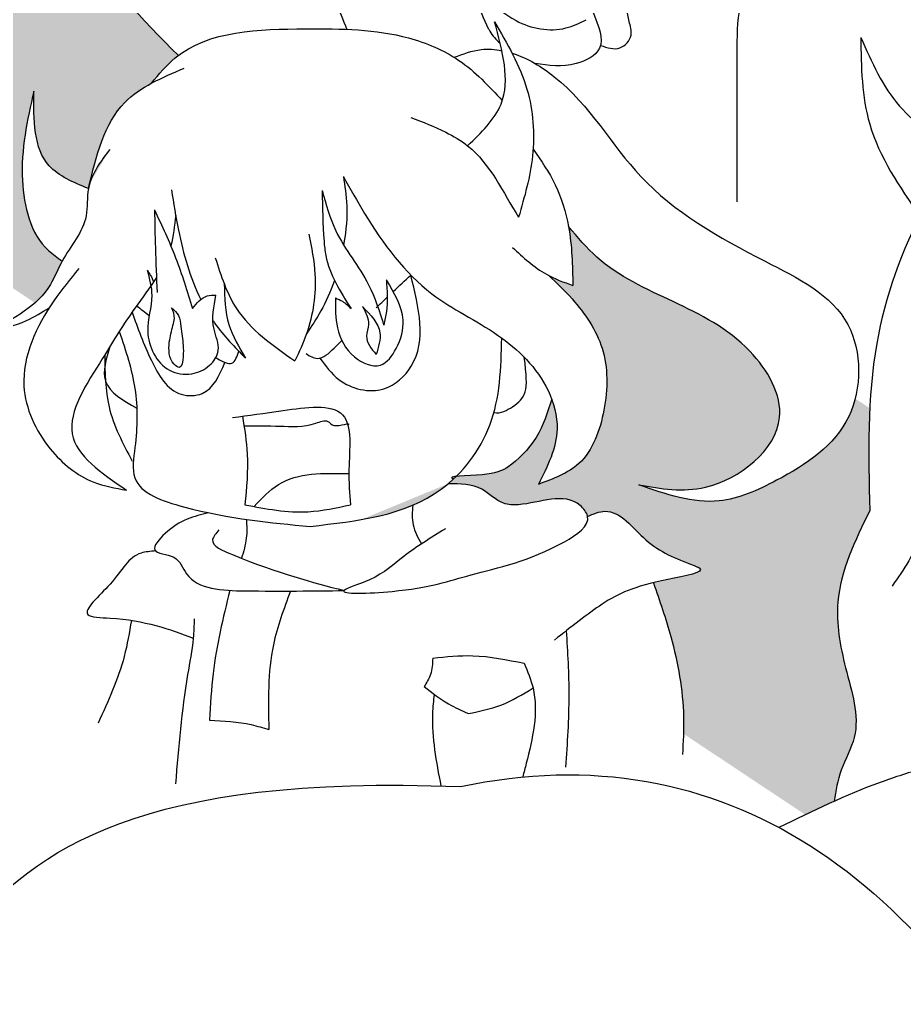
# Model space of a CAD drawing. Header units: inches. Extents: x -573 to 160, y -1 to 711.
# Drawn here: x 6.295 to 7.573, y 5.193 to 6.612 of the extents above; entities that cross this region are included whole.
import ezdxf

# ---------------------------------------------------------------- set-up
doc = ezdxf.new("R2010")
doc.units = ezdxf.units.IN
doc.header["$MEASUREMENT"] = 0
doc.layers.add('HarbyDwg', color=5, linetype='Continuous')

msp = doc.modelspace()

# ---------------------------------------------------------------- hatches: boundary and pattern name
at = {"layer": 'HarbyDwg'}
h = msp.add_hatch(color=256, dxfattribs=at)
h.dxf.hatch_style = 1
edge = h.paths.add_edge_path()
edge.add_spline(control_points=[(6.523960700928635, 6.560181303597659), (6.471922355333371, 6.612412512463692), (6.394975620272627, 6.689644425671972), (6.346691621376275, 6.799872543553306), (6.34181903874015, 6.835365670824785)], knot_values=[15.07168367586971, 15.07168367586971, 15.07168367586971, 15.07168367586971, 37.42357569722851, 48.12240990091273, 48.12240990091273, 48.12240990091273, 48.12240990091273], degree=3, periodic=0)
edge.add_line((6.34181903874015, 6.835365670824785), (6.19029203353612, 6.936070726653714))
edge.add_spline(control_points=[(6.190292033536119, 6.936070726653725), (6.177275425299351, 6.909411264171155), (6.153397058242328, 6.85550854189934), (6.225671715203484, 6.789890639156056), (6.28113724365941, 6.820516510685749), (6.299000613609318, 6.802501636373364), (6.30394714251066, 6.797513154542116)], knot_values=[0, 0, 0, 0, 8.282465637012812, 16.35572628365658, 21.546161662469, 23.5338487846636, 23.5338487846636, 23.5338487846636, 23.5338487846636], degree=3, periodic=0)
edge.add_spline(control_points=[(6.30394714251066, 6.797513154542116), (6.293959192870497, 6.801067074366458), (6.264350183002032, 6.811602574738586), (6.210466208995351, 6.76638191069064), (6.133500915584316, 6.794450632663896), (6.068769332135711, 6.851672784828878), (6.091486802061164, 6.92425308618057), (6.10681874345722, 6.967920049941611), (6.111432914054157, 6.988480605799396)], knot_values=[46.53128937158067, 46.53128937158067, 46.53128937158067, 46.53128937158067, 49.57596335050927, 55.55714404010571, 64.60853283241434, 71.6863361882811, 78.77196500508768, 85.17005231613936, 85.17005231613936, 85.17005231613936, 85.17005231613936], degree=3, periodic=0)
edge.add_line((6.111432914054157, 6.988480605799396), (5.539412398911637, 7.368646226014453))
edge.add_spline(control_points=[(5.53941239891166, 7.368646226014462), (5.543374198663239, 7.35955749185149), (5.567619784463867, 7.291882707713526), (5.554874932114339, 7.181051126137675), (5.503147633990446, 7.104753566585018), (5.484501616449856, 7.079087558680754)], knot_values=[106.7350826209849, 106.7350826209849, 106.7350826209849, 106.7350826209849, 109.6487773999667, 127.7841556658583, 137.2656009298706, 137.2656009298706, 137.2656009298706, 137.2656009298706], degree=3, periodic=0)
edge.add_spline(control_points=[(5.484501616449856, 7.079087558680754), (5.503919503648214, 7.060361120856456), (5.53984575877727, 7.025714159729276), (5.59080790982774, 6.985670021684072), (5.597557672072904, 6.953075974682122), (5.599460114899822, 6.942968110672155)], knot_values=[0, 0, 0, 0, 8.212785747830823, 15.19499176623869, 18.15781492485605, 18.15781492485605, 18.15781492485605, 18.15781492485621], degree=3, periodic=0)
edge.add_spline(control_points=[(5.599460114899822, 6.942968110672155), (5.610149578009763, 6.950306880922213), (5.627346873362976, 6.962113554299663), (5.650384288858541, 6.964399638159833), (5.659111277962333, 6.964000249000989)], knot_values=[0, 0, 0, 0, 3.891619525096177, 6.260869202415588, 6.260869202415588, 6.260869202415588, 6.260869202415588], degree=3, periodic=0)
edge.add_spline(control_points=[(5.659111277962106, 6.964000249001003), (5.66417980163113, 6.964026741463798), (5.669248325300126, 6.964053233926592), (5.674289368875188, 6.963946819512429)], knot_values=[0, 0, 0, 0, 1.498919047506501, 1.498919047506501, 1.498919047506501, 1.498919047506501], degree=3, periodic=0)
edge.add_spline(control_points=[(5.674289368875188, 6.963946819512429), (5.686874285139604, 6.972242687792829), (5.706750913846614, 6.985345190038146), (5.731731214115209, 6.993642646494507), (5.740792438375999, 6.995010070168178)], knot_values=[0, 0, 0, 0, 4.594910787610388, 7.257206464327679, 7.257206464327679, 7.257206464327679, 7.257206464327679], degree=3, periodic=0)
edge.add_spline(control_points=[(5.740792438375914, 6.995010070168092), (5.755175119954837, 7.009550050310835), (5.806156046527358, 7.03742724714823), (5.868161325115389, 7.039740990101009), (5.910131912027177, 7.038284673741657), (5.917054266211446, 7.037003861782964)], knot_values=[4.576403766559747, 4.576403766559747, 4.576403766559747, 4.576403766559747, 10.72244497991162, 20.97780165689635, 23.09212086437907, 23.09212086437907, 23.09212086437907, 23.09212086437907], degree=3, periodic=0)
edge.add_spline(control_points=[(5.917054266211446, 7.037003861782964), (5.920852730617051, 7.036301049053961), (5.933211541733479, 7.032936351728736), (5.978831195998803, 6.997767742725088), (5.932222216257125, 6.895086998888601), (5.881431711877761, 6.814255996062855), (5.875046897521012, 6.713125875466261), (5.870674341510503, 6.651274503103295), (5.868101780654806, 6.614884707517177)], knot_values=[23.09212086437907, 23.09212086437907, 23.09212086437907, 23.09212086437907, 24.25229932938335, 26.94372594273723, 39.0124959907496, 49.70719954655945, 57.4257521217497, 68.45714082534545, 68.45714082534545, 68.45714082534545, 68.45714082534545], degree=3, periodic=0)
edge.add_spline(control_points=[(5.868101780654749, 6.614884707517305), (5.87082194102903, 6.609680011971037), (5.88002260610393, 6.584129477254379), (5.853331617682622, 6.551056866845627), (5.831882693889961, 6.531087042684732), (5.827881355231037, 6.527523429306683)], knot_values=[3.372056038826456, 3.372056038826456, 3.372056038826456, 3.372056038826456, 5.1623419469651, 12.04421646732399, 13.62921905893786, 13.62921905893786, 13.62921905893786, 13.62921905893786], degree=3, periodic=0)
edge.add_line((5.827881355231037, 6.527523429306683), (5.865269365640274, 6.50267530622443))
edge.add_spline(control_points=[(5.865269365640282, 6.502675306224432), (5.866802067491429, 6.506237531810072), (5.868198547830596, 6.509835484216666), (5.870636153389578, 6.516859992065704), (5.871691051900806, 6.520298725683332), (5.873670681825084, 6.527405362967727), (5.874588939846328, 6.531049112946377), (5.876226558807426, 6.537891570672898), (5.876953436099351, 6.54106178783519), (5.877694119511128, 6.544293591909039)], knot_values=[74.08062023492613, 74.08062023492613, 74.08062023492613, 74.08062023492613, 75.34801320871915, 75.34801320871915, 76.54985279793112, 76.54985279793112, 77.7516923871431, 77.7516923871431, 78.75123933906222, 78.75123933906222, 78.75123933906222, 78.75123933906222], degree=3, periodic=0)
edge.add_arc((5.896827023909177, 6.539908603035158), 0.01962896222751429, 93.51515482928278, 167.0915529800232, ccw=False)
edge.add_spline(control_points=[(5.895623522265234, 6.559500635648504), (5.899894097267387, 6.559762969023339), (5.904211987781744, 6.560028381566468), (5.91483411345258, 6.560603585807144), (5.921188575183104, 6.560883175114071), (5.932507693417344, 6.561090858863139), (5.937437927307352, 6.561075084827223), (5.94712386626342, 6.560862223509105), (5.951914871353987, 6.560673124688932), (5.962299219554533, 6.560166839886065), (5.967870971785837, 6.559832195037515), (5.973369687755772, 6.55950234344337)], knot_values=[0, 0, 0, 0, 1.282332690075468, 1.282332690075468, 3.120224659452465, 3.120224659452465, 4.50614717134069, 4.50614717134069, 5.892069683228915, 5.892069683228915, 7.542891556595906, 7.542891556595906, 7.542891556595906, 7.542891556595906], degree=3, periodic=0)
edge.add_arc((5.972194317624949, 6.539908603035158), 0.01962896222751381, -7.865176527782921, 86.92627074206212, ccw=False)
edge.add_spline(control_points=[(5.991638626611016, 6.537222526680537), (5.991027889436177, 6.532801445233474), (5.990411411499204, 6.5283377683715), (5.988456527778576, 6.514842182710538), (5.987014436251181, 6.505705177124455), (5.983209087551538, 6.486622750524859), (5.980786870031418, 6.476662949589667), (5.975170163600078, 6.459328266767287), (5.972330640223058, 6.451999711248078), (5.967795407766866, 6.442012584170357), (5.966434320181728, 6.439185208878968), (5.965009842589561, 6.436387648218812)], knot_values=[7.542891556595906, 7.542891556595906, 7.542891556595906, 7.542891556595906, 8.87332881339736, 8.87332881339736, 11.53420332700026, 11.53420332700026, 14.38439854074154, 14.38439854074154, 16.50345696211971, 16.50345696211971, 17.35146883721955, 17.35146883721955, 17.35146883721955, 17.35146883721955], degree=3, periodic=0)
edge.add_line((5.965009842589561, 6.436387648218812), (6.007361485177334, 6.408240688371584))
edge.add_spline(control_points=[(6.00736148517735, 6.408240688371578), (6.008423855959913, 6.410552258591551), (6.009506180597905, 6.412844617063826), (6.016008570998432, 6.426284810861048), (6.021840916470419, 6.437010734399493), (6.03359424592376, 6.457289250247328), (6.039494864096676, 6.466874708089534), (6.048354362703302, 6.480995053190782), (6.051309187054025, 6.485658791196613), (6.054244850945148, 6.490292432545516)], knot_values=[43.05195837001459, 43.05195837001459, 43.05195837001459, 43.05195837001459, 43.76088617165873, 43.76088617165873, 47.2418373436979, 47.2418373436979, 50.5399851913999, 50.5399851913999, 52.1890591152509, 52.1890591152509, 52.1890591152509, 52.1890591152509], degree=3, periodic=0)
edge.add_arc((6.074870439930416, 6.477224999773327), 0.02441664842366047, 54.96977444830202, 147.8498168277509, ccw=False)
edge.add_spline(control_points=[(6.088885803379592, 6.497218556426219), (6.09075848497424, 6.495905817846008), (6.092637231637875, 6.494588831802957), (6.099685479113143, 6.489638482753577), (6.104886416467631, 6.485966587821096), (6.115307207499351, 6.47846182495546), (6.12055066481066, 6.474603927640203), (6.132298541694533, 6.46570255899087), (6.138754475011789, 6.460649053692578), (6.149496887417124, 6.452131150916372), (6.153830733407043, 6.448663655552608), (6.158136829992182, 6.445218461567023)], knot_values=[34.54474468792483, 34.54474468792483, 34.54474468792483, 34.54474468792483, 35.23066479305088, 35.23066479305088, 37.11145283714944, 37.11145283714944, 38.99224088124799, 38.99224088124799, 41.39806554587223, 41.39806554587223, 43.05195837001459, 43.05195837001459, 43.05195837001459, 43.05195837001459], degree=3, periodic=0)
edge.add_arc((6.142883015606609, 6.426152946443253), 0.02441664842366021, -51.29399114130268, 51.61495985670962, ccw=False)
edge.add_spline(control_points=[(6.158055049388631, 6.407022287511523), (6.154897732389012, 6.404518300568398), (6.15184564847713, 6.402096310782298), (6.144153327749658, 6.395785188642449), (6.139811053719066, 6.391984027903661), (6.132513383361678, 6.384589242093256), (6.129572188437814, 6.381014097025087), (6.126358182926376, 6.375956279030262), (6.125502210013062, 6.374400763899729), (6.124044019455122, 6.371265753117072), (6.123409443632633, 6.369611756144295), (6.121408121024084, 6.363132481474167), (6.120649156862934, 6.357703123799041), (6.120809168770942, 6.347177171719494), (6.121670417020377, 6.342287361438196), (6.124216145781853, 6.334506732344934), (6.125350355863938, 6.331731889666315), (6.126714400427128, 6.328918576927663)], knot_values=[21.96724537134045, 21.96724537134045, 21.96724537134045, 21.96724537134045, 23.12608858758762, 23.12608858758762, 25.05439667600217, 25.05439667600217, 26.98270476441671, 26.98270476441671, 27.85206111507472, 27.85206111507472, 28.72141746573273, 28.72141746573273, 31.01114163114541, 31.01114163114541, 33.3008657965581, 33.3008657965581, 34.54474468792483, 34.54474468792483, 34.54474468792483, 34.54474468792483], degree=3, periodic=0)
edge.add_line((6.126714400427185, 6.328918576927492), (6.316574691869542, 6.202737166401662))
edge.add_spline(control_points=[(6.316574691869542, 6.202737166401661), (6.325333353077335, 6.210552734962704), (6.341118162659578, 6.228446443140101), (6.34997085704479, 6.251725698124645), (6.356142648224457, 6.263067967078428)], knot_values=[17.82710164926042, 17.82710164926042, 17.82710164926042, 17.82710164926042, 21.40136201721954, 25.19970442023796, 25.19970442023844, 25.19970442023844, 25.19970442023844], degree=3, periodic=0)
edge.add_spline(control_points=[(6.356142648224457, 6.263067967078428), (6.349186545438736, 6.267882228901286), (6.312411503413168, 6.293333934592255), (6.288596179303321, 6.389737007113666), (6.305662829577679, 6.466583491809928), (6.31500136866263, 6.508632393576804)], knot_values=[0, 0, 0, 0, 2.515198783271178, 13.29717857927966, 26.32596883217568, 26.32596883217568, 26.32596883217568, 26.32596883217568], degree=3, periodic=0)
edge.add_spline(control_points=[(6.31500136866263, 6.508632393576804), (6.31477923188937, 6.467063790487018), (6.314425478019453, 6.400865591987866), (6.372401844459555, 6.376792723296603), (6.393972438238544, 6.367836210435968)], knot_values=[0, 0, 0, 0, 11.03784432679737, 17.57781968688738, 17.57781968688738, 17.57781968688738, 17.57781968688738], degree=3, periodic=0)
edge.add_spline(control_points=[(6.393972438238515, 6.367836210435968), (6.394395397219151, 6.370075820779945), (6.394936241988669, 6.372290227028969), (6.395578868736985, 6.374478063879053)], knot_values=[5.795829673176113, 5.795829673176165, 5.795829673176165, 5.795829673176165, 6.479412134946953, 6.479412134946953, 6.479412134946953, 6.479412134946953], degree=3, periodic=0)
edge.add_spline(control_points=[(6.424799206114054, 6.424377024724492), (6.418474049453929, 6.416004426851799), (6.406847884249837, 6.400614894025026), (6.398063177178111, 6.382935946419281), (6.395578868736985, 6.374478063879053)], knot_values=[0, 0, 0, 0, 3.153191960948296, 5.795829673176113, 5.795829673176113, 5.795829673176113, 5.795829673176113], degree=3, periodic=0)
edge.add_spline(control_points=[(6.395578868736985, 6.374478063879053), (6.4064278004959, 6.419201697409989), (6.422465775054215, 6.479829841722022), (6.470523198849103, 6.51216509422656), (6.484911802711887, 6.519940727339559)], knot_values=[0.6371924904792419, 0.6371924904792419, 0.6371924904792419, 0.6371924904792419, 13.51568026626967, 18.37437748656014, 18.37437748656014, 18.37437748656014, 18.37437748656014], degree=3, periodic=0)
edge.add_spline(control_points=[(6.484911802711887, 6.519940727339545), (6.495836906869338, 6.533004675208986), (6.50807891656576, 6.547643343562711), (6.522397325978242, 6.558996836211804), (6.523960700928635, 6.560181303597659)], knot_values=[0, 0, 0, 0, 5.023066673223732, 5.62854413404349, 5.62854413404349, 5.62854413404349, 5.62854413404349], degree=3, periodic=0)
h = msp.add_hatch(color=256, dxfattribs=at)
h.dxf.hatch_style = 1
edge = h.paths.add_edge_path()
edge.add_spline(control_points=[(7.471682379559562, 5.482338424974728), (7.473738696466691, 5.497571613805704), (7.479530305941049, 5.529416744468492), (7.514311954305933, 5.589005714189227), (7.485799497111609, 5.673677717700315), (7.466294138381594, 5.785841196779231), (7.501828496094371, 5.859117552396015), (7.522952773129058, 5.902678492730232)], knot_values=[0, 0, 0, 0, 4.592005338211095, 9.70372168898841, 19.82723056017328, 29.39645714309687, 43.42434483234699, 43.42434483234699, 43.42434483234699, 43.42434483234699], degree=3, periodic=0)
edge.add_spline(control_points=[(7.522952773129058, 5.902678492730232), (7.521755724275048, 5.952035121064142), (7.520558675421038, 6.001391749398039), (7.522992751823077, 6.050355998393698)], knot_values=[77.51250171657296, 77.51250171657296, 77.51250171657296, 77.51250171657296, 92.2269537786326, 92.2269537786326, 92.2269537786326, 92.2269537786326], degree=3, periodic=0)
edge.add_line((7.522992751823077, 6.050355998393698), (7.501937549211298, 6.064349314975476))
edge.add_spline(control_points=[(7.501937549211286, 6.064349314975487), (7.499640439921203, 6.055300762348239), (7.480499755528891, 6.001381769853566), (7.404883108256181, 5.951643284358369), (7.296571614660403, 5.902356570403597), (7.228442776340566, 5.925982464429296), (7.18938690423486, 5.939526360350698)], knot_values=[81.7949839949505, 81.7949839949505, 81.7949839949505, 81.7949839949505, 84.48569211480607, 98.4136055634308, 107.2218457865251, 119.054608260617, 119.054608260617, 119.054608260617, 119.054608260617], degree=3, periodic=0)
edge.add_spline(control_points=[(7.18938690423486, 5.939526360350698), (7.221101012122611, 5.934056648569552), (7.301260216215704, 5.920231642217601), (7.425280802752704, 6.020316823303773), (7.324176857547636, 6.193925021033735), (7.170260041682932, 6.214984180970077), (7.100802526480644, 6.297359259222077), (7.08772099266262, 6.312873669272264)], knot_values=[0, 0, 0, 0, 9.619768171496073, 24.31450895342986, 34.8464940777281, 60.78978976396013, 66.80969560926897, 66.80969560926897, 66.80969560926897, 66.80969560926897], degree=3, periodic=0)
edge.add_spline(control_points=[(7.08772099266262, 6.312873669272264), (7.092791202041647, 6.28482414461844), (7.093364717501069, 6.25630359708012), (7.093938232960491, 6.227783049541785)], knot_values=[0, 0, 0, 0, 8.531745215979289, 8.531745215979289, 8.531745215979289, 8.531745215979289], degree=3, periodic=0)
edge.add_spline(control_points=[(7.093938232960491, 6.227783049541785), (7.082159855651819, 6.232056063651868), (7.070381478343174, 6.236329077761937), (7.059419080942584, 6.241979446512147)], knot_values=[6.675181279728299, 6.675181279728299, 6.675181279728299, 6.675181279728299, 10.4021529575828, 10.4021529575828, 10.4021529575828, 10.4021529575828], degree=3, periodic=0)
edge.add_spline(control_points=[(7.059419080942584, 6.241979446512147), (7.070836451257927, 6.231065881418317), (7.102254686265363, 6.201034013885177), (7.145394457217217, 6.137395142355018), (7.144260936566903, 6.049189651048508), (7.114784825108396, 5.966427084581937), (7.065603765414901, 5.948247813584544), (7.044225158973953, 5.940345432414674)], knot_values=[0, 0, 0, 0, 4.755977410934689, 13.0874633878058, 22.01888035309857, 30.55642515977816, 37.12134260558301, 37.12134260558301, 37.12134260558301, 37.12134260558301], degree=3, periodic=0)
edge.add_spline(control_points=[(7.044225158973953, 5.940345432414674), (7.057371957465685, 5.96656177232569), (7.077303935969022, 6.006308599195506), (7.06853806986471, 6.049486625983917), (7.063382852463528, 6.063415150405689)], knot_values=[44.66833944821425, 44.66833944821425, 44.66833944821425, 44.66833944821425, 53.12369023314377, 57.48757222109391, 57.48757222109391, 57.48757222109391, 57.48757222109391], degree=3, periodic=0)
edge.add_spline(control_points=[(7.063382852463755, 6.063415150405078), (7.057562958981842, 6.044503648926707), (7.046032409957499, 6.007035610104651), (7.004033896726819, 5.964237842202309), (6.977041193260257, 5.95391809807397), (6.93438335867979, 5.952792081413961), (6.925325092551484, 5.951741779021603)], knot_values=[0, 0, 0, 0, 5.98232827691621, 11.85236975404253, 15.74089263784577, 18.19691677696089, 18.19691677696089, 18.19691677696089, 18.19691677696089], degree=3, periodic=0)
edge.add_spline(control_points=[(6.925325092551484, 5.951741779021603), (6.924077761997845, 5.950515856433825), (6.922816442837993, 5.949307475286119), (6.921541686109842, 5.94811733778387)], knot_values=[21.9931285076733, 21.9931285076733, 21.9931285076733, 21.9931285076733, 22.51127618071084, 22.51127618071084, 22.51127618071084, 22.51127618071084], degree=3, periodic=0)
edge.add_spline(control_points=[(6.925325092551484, 5.951741779021603), (6.91888058684007, 5.950994541120835), (6.916209473166598, 5.949936311306459), (6.921541686109842, 5.948117337783856)], knot_values=[18.19691677696089, 18.19691677696089, 18.19691677696089, 18.19691677696089, 19.94425576741937, 19.94425576741983, 19.94425576741983, 19.94425576741983], degree=3, periodic=0)
edge.add_spline(control_points=[(6.921541686109842, 5.94811733778387), (6.918995312719213, 5.945739994405315), (6.916395321375242, 5.943435445963388), (6.91374610411348, 5.941209289370008)], knot_values=[20.95810949745765, 20.95810949745765, 20.95810949745765, 20.95810949745765, 21.9931285076733, 21.9931285076733, 21.9931285076733, 21.9931285076733], degree=3, periodic=0)
edge.add_spline(control_points=[(6.788057239499986, 5.889389217515884), (6.83026679933233, 5.896816944751052), (6.874255214133351, 5.91001741519824), (6.910444547113011, 5.938434966934807), (6.91374610411348, 5.941209289370008)], knot_values=[7.139346821323517, 7.139346821323517, 7.139346821323517, 7.139346821323517, 19.66822878132318, 20.95810949745765, 20.95810949745765, 20.95810949745765, 20.95810949745765], degree=3, periodic=0)
edge.add_spline(control_points=[(6.91374610411348, 5.941209289370008), (6.930924605463511, 5.941089675072504), (6.9610665329137, 5.940879796142781), (6.987682067410825, 5.91116772929729), (7.038091289196311, 5.909217853381818), (7.088340999377275, 5.933184644863147), (7.113976219431303, 5.899752854139024), (7.11518819967146, 5.894088540010742), (7.115230014189033, 5.893870465372899)], knot_values=[55.02641126968732, 55.02641126968732, 55.02641126968732, 55.02641126968732, 59.95642236486661, 63.67676054821985, 65.86087427169844, 74.76879264144398, 76.63599389234217, 76.71092933753417, 76.71092933753417, 76.71092933753417, 76.71092933753417], degree=3, periodic=0)
edge.add_spline(control_points=[(7.115230014189004, 5.893870465372899), (7.123750126940857, 5.89754990177606), (7.155748971323883, 5.911368699286271), (7.200441273805135, 5.849324230300425), (7.243885962044837, 5.832718320418508), (7.291886928868744, 5.814088893244019), (7.245604156801997, 5.806051289731684), (7.21668231208873, 5.799577897240283), (7.210411932862806, 5.798056026514075)], knot_values=[0, 0, 0, 0, 2.618182196090899, 9.833062906475991, 17.73528688173471, 18.53329365078713, 23.37937940588779, 24.87917543007811, 24.87917543007811, 24.87917543007811, 24.87917543007811], degree=3, periodic=0)
edge.add_spline(control_points=[(7.210411932862806, 5.798056026514075), (7.219267959023805, 5.772365912199405), (7.240918049143838, 5.709561977342446), (7.254548404864446, 5.635241297357169), (7.253968082317451, 5.587945263644812), (7.253721995541023, 5.579907780912976)], knot_values=[0, 0, 0, 0, 8.157438345103474, 19.94227118456279, 22.35444977657113, 22.35444977657113, 22.35444977657113, 22.35444977657113], degree=3, periodic=0)
edge.add_line((7.253721995541023, 5.579907780912976), (7.429815568419647, 5.462875750457551))
edge.add_spline(control_points=[(7.429815568419665, 5.462875750457542), (7.443711051394425, 5.46951901940038), (7.457650616978563, 5.476048115809206), (7.471682379559647, 5.482338424974699)], knot_values=[14.01504448787989, 14.01504448787989, 14.01504448787989, 14.01504448787989, 18.62747592806692, 18.62747592806692, 18.62747592806692, 18.62747592806692], degree=3, periodic=0)

# ---------------------------------------------------------------- linework, layer by layer
for points in [[(6.387829999832443, 6.974097775704521), (6.363693636530039, 6.936954342626777), (6.343509437899863, 6.887840328244266), (6.380955106377295, 6.731966365871614), (6.523960700928606, 6.560181303597673)], [(7.133960261329273, 6.57467174960729), (7.162052304487711, 6.571263994850227), (7.178023813293331, 6.589310730619445), (7.175246138605965, 6.609439772679409), (7.171774117634763, 6.666356411588879), (7.175246138605965, 6.764919350419163), (7.180801391463271, 6.805871559850104), (7.177868806324804, 6.861312616629505), (7.168102305614534, 6.88335741529815), (7.141769748821966, 6.910096108414848), (7.099667501138621, 6.924145233959905), (7.058101021626138, 6.924642828556827), (7.030473104606367, 6.9209109387224), (7.018304188918373, 6.916729298586134), (7.007609896518099, 6.907232172998533)], [(7.342749994501114, 6.811151840405685), (7.35857749384355, 6.765617027490094), (7.360064923726677, 6.689786779649069), (7.338495887435906, 6.639976724790898), (7.331058255433087, 6.571580832725459), (7.33092177980823, 6.348789624680876)], [(6.982896292624682, 6.733568836364938), (7.036937841065603, 6.703248402322274), (7.103272619625082, 6.660126659556113), (7.12414711659728, 6.619786919779798), (7.132496934689593, 6.570637387798357), (7.098633799623579, 6.548380427754992), (7.039631128005405, 6.548380427754992)], [(6.96828374902274, 6.644825364542541), (7.011888386788579, 6.610513448802664), (7.083789614225546, 6.599848906688251), (7.113014025807482, 6.611440806346721)], [(6.484911802711887, 6.519940727339559), (6.519340815063865, 6.556516169767917), (6.70773627541042, 6.598558055789994), (6.856700071260272, 6.585419961189189), (6.929429477765789, 6.553012672307574), (6.992038123105724, 6.495031361977155)], [(6.941945785717545, 6.429613942204824), (6.990158018375988, 6.489852646834237), (6.980783430439695, 6.608991350482867)], [(6.980783430439695, 6.608991350482867), (7.027656370121131, 6.511270851069071), (7.035691665080444, 6.414888932012275), (7.01560331195652, 6.326538870856822)], [(7.509863167047266, 6.586351440228839), (7.566150051708982, 6.486834816370347), (7.650630336637002, 6.420742892721975)], [(7.509863167047266, 6.586351440228839), (7.522852500161813, 6.460873970942203), (7.595066520245988, 6.32797581155171)], [(7.972741750056665, 6.572412961326421), (7.786426233393948, 6.554785633219268), (7.684932712161251, 6.46586099148918), (7.60121319320073, 6.339952709200688), (7.533068616744979, 6.143718254157477), (7.522952773129086, 5.902678492730217)], [(6.393972438238544, 6.367836210435954), (6.446597343607218, 6.492327096210545), (6.532411564617044, 6.541844308659719)], [(6.31500136866263, 6.508632393576804), (6.298544833692754, 6.379387973959609), (6.336159721170029, 6.278342295812408), (6.356142648224486, 6.263067967078413)], [(6.393972438238544, 6.367836210435954), (6.337335146622971, 6.400537050937629), (6.31500136866263, 6.508632393576804)], [(6.424799206114026, 6.424377024724492), (6.406664764907797, 6.398581598843208), (6.393972438238544, 6.367836210435954), (6.390622643499748, 6.32816703648426), (6.356142648224486, 6.263067967078413), (6.339009118187173, 6.229168370480252), (6.251126479010859, 6.160845326881912)], [(7.036553156526063, 6.424613762604253), (7.06850532668461, 6.373162642163706), (7.087720992662648, 6.312873669272278), (7.09393823296052, 6.227783049541785)], [(6.76232383426794, 6.385085238497652), (6.792981295513792, 6.331908890678889), (6.890363969233769, 6.215641907628935), (6.985041555825299, 6.156156475411549), (7.058078561115346, 6.075941271993415), (7.07118055659465, 6.02048719573898), (7.044225158973981, 5.940345432414659)], [(6.731778626905092, 6.365110159244537), (6.751517372832618, 6.30652462912046), (6.798786441422758, 6.228642891787359), (6.820783457734175, 6.170613443874544)], [(6.731778626905092, 6.365110159244537), (6.734375857725277, 6.291986705374995), (6.73687472174087, 6.271005509361856), (6.773394381642399, 6.194562805407728)], [(6.489435107656996, 6.336940560006198), (6.519861117597722, 6.267878564605411), (6.544582200044639, 6.194381438854265)], [(6.489435107656996, 6.336940560006198), (6.49066191529972, 6.282191450200983), (6.493263775146042, 6.217604916663106)], [(6.712519679532997, 6.301776324157444), (6.721242732045434, 6.244230144627736), (6.709030551108592, 6.157910896208804), (6.692456901778323, 6.118674847631311)], [(7.189386904234889, 5.939526360350655), (7.285527494526017, 5.936212621404493), (7.39271872737937, 6.036729188517612), (7.349621221386778, 6.132827450952803), (7.128608370142794, 6.268690538991194), (7.087720992662648, 6.312873669272278)], [(7.006668134322959, 6.282723358555316), (7.055635013961657, 6.244005398735197), (7.09393823296052, 6.227783049541785)], [(6.577313927886829, 6.267771765424058), (6.607844206640474, 6.194531158113179), (6.692456901778323, 6.118674847631311)], [(6.380160465880786, 6.252175076846754), (6.343891467742688, 6.205464463359561), (6.300840946365023, 6.082235827027247), (6.33882511439962, 5.991578936955548), (6.401615307510051, 5.943538510831502), (6.448901619222378, 5.931915812276941)], [(6.478953140951441, 6.249681453740735), (6.485457964155794, 6.21327023933479), (6.479736950796175, 6.161502070870412), (6.511072217189062, 6.10538452870874), (6.543277856214738, 6.100164269896652), (6.568955295454268, 6.112344845957537), (6.581576450847288, 6.134095806046673), (6.575483495240414, 6.164547183572353), (6.578219481118035, 6.21379062439982)], [(6.728484640773567, 6.122701112957756), (6.755958113298002, 6.0916944852505), (6.821038169895482, 6.078559146218922), (6.86046161787082, 6.111084799322242), (6.85969167758976, 6.242837316998717)], [(6.590182381542386, 6.23008963962738), (6.597049317770436, 6.171166687014519), (6.620993071009119, 6.12252780136528)], [(6.751056321832843, 6.209684701064702), (6.753794737949173, 6.166545806250625), (6.778524152643039, 6.12461806759444), (6.815774967217417, 6.112728078829122), (6.838626270295984, 6.136508014608637), (6.848643251329557, 6.177809988554159), (6.824539796690383, 6.235695353599539)], [(6.824539796690383, 6.235695353599539), (6.824539796690383, 6.190012859674781), (6.820783457734175, 6.170613443874544)], [(7.059419080942613, 6.241979446512133), (7.092908279312619, 6.208209553028965), (7.136164445174822, 6.137003724804174), (7.138843841208407, 6.047729754702644), (7.102567783805464, 5.970444472844406), (7.044225158973981, 5.940345432414659)], [(6.544582200044639, 6.194381438854265), (6.565574717691911, 6.212691569806438), (6.578219481118035, 6.21379062439982)], [(6.751056321832843, 6.209684701064702), (6.760994609422747, 6.204867924382569), (6.773394381642399, 6.194562805407728)], [(6.251126479010859, 6.160845326881912), (6.304610593771296, 6.177194912111744), (6.337296757801889, 6.195559115813339)], [(6.45699746415327, 6.189207554404689), (6.485000153474241, 6.119216233473594), (6.528178204521007, 6.070427712067541), (6.558215144817874, 6.071678698725364), (6.591259481789175, 6.11646138286784)], [(6.514152949785634, 6.195591718240038), (6.524149563104354, 6.184350373759926), (6.527481883269624, 6.168529189796331), (6.530814087709198, 6.141050319899762), (6.530814087709198, 6.124812794483304), (6.525399168700639, 6.109407993723607), (6.517901650848737, 6.11398779145604), (6.510820629620392, 6.146046500836064)], [(6.510820629620392, 6.146046500836064), (6.516163914450042, 6.170142993063195), (6.518357262742834, 6.180165165184235), (6.514152949785634, 6.195591718240038)], [(6.790084682430384, 6.197227273803051), (6.815098435052571, 6.15953087863079), (6.809710827298042, 6.127989005476678)], [(6.790084682430384, 6.197227273803051), (6.798550939719812, 6.171455228508762), (6.795857077979671, 6.154915007992727), (6.809710827298042, 6.127989005476678)], [(6.438578039126563, 6.161139468150225), (6.461134399325383, 6.078785269896045), (6.461134399325383, 5.993760679731338), (6.461134399325383, 5.94961328834755), (6.531474186831369, 5.907918520540363), (6.71438899599867, 5.879640285074572)], [(6.71438899599867, 5.879640285074572), (6.903620574184893, 5.933262408835176), (6.97396036169088, 6.025644869729817), (6.991225250077699, 6.151772214073219)], [(6.424934432457954, 6.139253268894421), (6.418624985379816, 6.089686962990541), (6.46381935624664, 6.050301344905449)], [(6.417650075837637, 6.127543779141064), (6.423746681304076, 6.052392595269964), (6.457235717816596, 5.973727817027495)], [(7.583161353082525, 6.086017419546778), (7.589393460813321, 5.981181907241364), (7.595625568544117, 5.868042626617523), (7.555116868293917, 5.793308413448571)], [(7.063382852463727, 6.063415150405064), (7.040804308684537, 6.008016282888775), (7.000365020931079, 5.9654674556392), (6.96311837248019, 5.954298382223541), (6.921541686109814, 5.94811733778387), (6.92214709390195, 5.947916066486343)], [(6.601969972516949, 6.03681114582524), (6.675517327934708, 6.04712904062086), (6.761322575922046, 6.04068034071696), (6.770354731652455, 5.962006418994918), (6.772592981498443, 5.910832117440435)], [(6.616462790547823, 6.038812015943776), (6.623494596714702, 5.98416566258463), (6.619944596597017, 5.910832117440435)], [(6.618721065614787, 6.025087174200067), (6.67052017853184, 6.02444469409771), (6.722797390461816, 6.028834023548129), (6.739775269496429, 6.031379584958117), (6.749113056675194, 6.025439955585142), (6.769486442081368, 6.02628846213814), (6.769061960387782, 6.02586418798613)], [(6.633291162223609, 5.908304730509712), (6.668667295108813, 5.940161519047265), (6.770282602290431, 5.955929877797345)], [(6.909777526077628, 5.876074620303427), (6.849508416308092, 5.836106007833891), (6.800250023750559, 5.802509189837437), (6.76334349299257, 5.786893379280002), (6.832702621318797, 5.785710780839153), (6.946866209012777, 5.809460238353509), (7.081687404315526, 5.857428810923551), (7.115089646588624, 5.894526120304903), (7.104485820770899, 5.90989501516313), (7.015412943258051, 5.910954949024301), (6.993674920957014, 5.913074774995579), (6.962393466992618, 5.93321335135353), (6.913746104113452, 5.941209289370008)], [(6.619944596597017, 5.910832117440435), (6.71165196859017, 5.900778298024818), (6.772592981498443, 5.910832117440435)], [(6.86256659114151, 5.910193708337843), (6.86310050992598, 5.881883443642309), (6.875107609690057, 5.854284635412213)], [(7.115230014189004, 5.893870465372913), (7.140278492123068, 5.901490278650101), (7.199431659425111, 5.860182250802623), (7.269119101427615, 5.822924032881431), (7.276411900600104, 5.819684193290584), (7.231034136349658, 5.802674983249901), (7.13622693702724, 5.767036705999644), (7.067349921769514, 5.715199189044199)], [(6.567238802935842, 5.899318232633462), (6.504840622250422, 5.869360634239101), (6.489837601476589, 5.845542913760994), (6.517195955819497, 5.834957269493145), (6.535728956173111, 5.811139549014996), (6.620451474955198, 5.786439712390049), (6.76334349299257, 5.786893379280002)], [(6.622225369246374, 5.88953850446488), (6.622122900554965, 5.862683514350437), (6.615161279257572, 5.83355215828756)], [(6.582580486608814, 5.874433804108378), (6.573472299124697, 5.860427329455661), (6.602198183503797, 5.838717327144835), (6.76334349299257, 5.786893379280002)], [(6.491037475527188, 5.844018372220845), (6.469987990373918, 5.840941906496084), (6.425240352301595, 5.796213966786794), (6.393171269545926, 5.75223149204345), (6.425240352301595, 5.747013237281635), (6.54531323899179, 5.717940061857746)], [(7.210411932862806, 5.798056026514089), (7.235392017247799, 5.720400534631437), (7.25389863215265, 5.604014394089859), (7.252356472106735, 5.550060558251161)], [(6.598214563854762, 5.78705112182034), (6.57413251397251, 5.667070584706281), (6.569051926374138, 5.599601517048185)], [(6.685901756839664, 5.786150693188674), (6.661227755808833, 5.708422618158593), (6.654695621350536, 5.585817491980436)], [(6.455973828068673, 5.743800784096095), (6.445666971507885, 5.691736728235327), (6.407925711618057, 5.595248636262909)], [(6.546956890434993, 5.746093628693572), (6.54531323899179, 5.717940061857746), (6.53732654880657, 5.665341339791112), (6.519697944427643, 5.507466264110093)], [(7.084461697861636, 5.728693312601507), (7.088110293757817, 5.635615929491877), (7.083483697894431, 5.531562088320456)], [(6.891545991048938, 5.689255755696934), (6.949448858400794, 5.692660303173), (7.023625182740128, 5.681690090000004)], [(6.891545991048938, 5.689255755696934), (6.888139953643, 5.665423881613435), (6.879057110076824, 5.648022796234159)], [(7.023625182740128, 5.681690090000004), (7.036399327445801, 5.646062584520195), (7.026623750123386, 5.537161488401452), (7.021569483106797, 5.517432170126895)], [(6.879057110076824, 5.648022796234159), (6.914252984238781, 5.623056086908974), (6.94301520647276, 5.6090595907568)], [(6.893424261171967, 5.636974729476179), (6.891196268126928, 5.609114284629953), (6.90324328380215, 5.504473606216138)], [(6.94301520647276, 5.6090595907568), (6.98993408923827, 5.621291979868531), (7.036399327445801, 5.646062584520195)], [(6.569051926374138, 5.599601517048185), (6.629292799084519, 5.593072237621286), (6.654695621350536, 5.585817491980436)], [(7.602972160402354, 5.530919989514615), (7.538166828140968, 5.509546128360427), (7.391696272741578, 5.444424295734791)]]:
    msp.add_spline(points, degree=3, dxfattribs=at)
for points, knots in [([(6.982896292624682, 6.733568836364938), (6.969961638256658, 6.72407669988182), (6.939771332208133, 6.701921449549928), (6.951410542117495, 6.644247662937616), (6.965452732652702, 6.61178324618237), (6.976750891586002, 6.589692173319264), (6.982935142742159, 6.582942685708616), (6.988971201870052, 6.577953693564609)], [0, 0, 0, 0, 4.493106481208472, 10.48719632677741, 15.09606209156706, 15.53858149672419, 17.89834344532375, 17.89834344532375, 17.89834344532375, 17.89834344532375]), ([(6.710137146325829, 6.707662752373992), (6.715118649470478, 6.693347307806064), (6.731409754602149, 6.675356012759835), (6.750213862163443, 6.641078718355104), (6.76188856157564, 6.611657015658579), (6.767353086318659, 6.597885729847306)], [30.00378807689236, 30.00378807689236, 30.00378807689236, 30.00378807689236, 32.14601147539254, 37.19829158959152, 41.64394910537317, 41.64394910537317, 41.64394910537317, 41.64394910537317]), ([(6.922494249878762, 6.557522463492262), (6.935380808753374, 6.562280005710988), (6.958009248021151, 6.570634117635535), (6.981347080465335, 6.569476515155358), (6.991525702998169, 6.566713062357493)], [0, 0, 0, 0, 4.046702449614417, 7.105897044102415, 7.105897044102415, 7.105897044102415, 7.105897044102415]), ([(7.006212323114775, 6.563450648155197), (7.028878749860846, 6.556168202425155), (7.108689952428685, 6.507271355931408), (7.184671739911559, 6.365445479176628), (7.347665916699336, 6.272799876434703), (7.511605726494802, 6.193888574330202), (7.511978358607772, 6.022087501978945), (7.404883108256181, 5.951643284358369), (7.296571614660431, 5.902356570403583), (7.228442776340566, 5.925982464429282), (7.189386904234889, 5.939526360350655)], [8.798288401639109, 8.798288401639109, 8.798288401639109, 8.798288401639109, 15.31473212197485, 34.39082440926895, 56.15106457267142, 71.20998560178718, 84.48569211480607, 98.4136055634308, 107.2218457865251, 119.054608260617, 119.054608260617, 119.054608260617, 119.054608260617]), ([(6.859820844932623, 6.470455276835338), (6.876809763931883, 6.463946212338811), (6.905408957149413, 6.452988835167773), (6.969343881018128, 6.415691122861574), (6.992677798809504, 6.362325787330803), (7.01560331195652, 6.326538870856822)], [0, 0, 0, 0, 5.464413002421516, 9.198807957349619, 21.8676285437524, 21.8676285437524, 21.8676285437524, 21.86762854375245]), ([(6.514017319320809, 6.365829279299064), (6.517077415696813, 6.34648227079218), (6.525553682586358, 6.292892322153065), (6.540912988473574, 6.238747006456208), (6.556298697690218, 6.207474980303701)], [0, 0, 0, 0, 5.898069279640634, 16.33726628344369, 16.33726628344369, 16.33726628344369, 16.33726628344369]), ([(6.478953140951441, 6.249681453740735), (6.480609933124251, 6.247259160458029), (6.484250251584237, 6.24193687616841), (6.486924227524108, 6.236121898653991), (6.48820815674757, 6.232865215556913)], [0, 0, 0, 0, 0.8778161324951903, 1.928745393692052, 1.928745393692052, 1.928745393692052, 1.928745393692052]), ([(6.492304153890254, 6.239126223976996), (6.482714649159115, 6.224047393468865), (6.453009078308137, 6.186110181567869), (6.412066806712838, 6.116636900567002), (6.338507680544248, 6.007113284033778), (6.412534113641962, 5.956688408548928), (6.448901619222378, 5.931915812276941)], [9.518217347726496, 9.518217347726496, 9.518217347726496, 9.518217347726496, 14.83619329532559, 23.58518430953607, 35.27848233385778, 46.57078695292155, 46.57078695292155, 46.57078695292155, 46.57078695292155]), ([(6.573900050641791, 6.177065516990098), (6.574853452693029, 6.175663600010566), (6.588519084202099, 6.156045898648983), (6.605352906776639, 6.138670831458612), (6.620993071009119, 6.12252780136528)], [19.8628770587153, 19.8628770587153, 19.8628770587153, 19.8628770587153, 20.37422164746204, 27.07422370425088, 27.07422370425088, 27.07422370425088, 27.07422370425088]), ([(6.708399730576511, 6.129224126736162), (6.713893064399182, 6.125896328622304), (6.728296478625291, 6.117170906821656), (6.745088885650071, 6.133505994737689), (6.756505241271165, 6.144550969150316), (6.760155730916816, 6.14807660235148)], [0, 0, 0, 0, 1.766502127662713, 4.631734152216987, 6.001572203323031, 6.001572203323031, 6.001572203323031, 6.001572203323031]), ([(6.577834804873996, 6.123324364169648), (6.578795390914459, 6.12279318393864), (6.58714871554711, 6.118179596009625), (6.60349326132326, 6.109228809496429), (6.608679379539391, 6.125111865631979), (6.611162952031842, 6.132718078925038)], [16.10421058920642, 16.10421058920642, 16.10421058920642, 16.10421058920642, 16.38742088954496, 18.5451153947428, 20.52798313067066, 20.52798313067066, 20.52798313067066, 20.52798313067066]), ([(6.980022765076777, 6.04431671962034), (6.989943487876369, 6.041909808687137), (7.023109173310766, 6.0620739141781), (7.031098323234241, 6.073030755874726), (7.023550352708307, 6.124176448259817)], [0, 0, 0, 0, 2.833895241754842, 10.14326735984909, 10.14326735984909, 10.14326735984909, 10.14326735984909]), ([(7.522952773129086, 5.902678492730217), (7.501828496094399, 5.859117552396015), (7.466294138381622, 5.785841196779231), (7.485799497111609, 5.673677717700315), (7.514311954305933, 5.589005714189227), (7.479530305941077, 5.529416744468492), (7.473738696466691, 5.497571613805675), (7.47168237955959, 5.482338424974728)], [0, 0, 0, 0, 14.02788768925012, 23.59711427217371, 33.72062314335858, 38.83233949413589, 43.42434483234699, 43.42434483234699, 43.42434483234699, 43.42434483234699]), ([(6.002127322039124, 4.873389000766949), (6.054577836148392, 5.017830392040807), (6.15558360974155, 5.295986187313076), (6.469631594085522, 5.521951787193316), (6.931793011547351, 5.503481689234931)], [0, 0, 0, 0, 44.80336569229853, 86.27939474347906, 86.27939474347906, 86.27939474347906, 86.27939474347906])]:
    msp.add_open_spline(points, degree=3, knots=knots, dxfattribs=at)
for points in [[(6.76232383426794, 6.385085238497652), (6.766654377488672, 6.358590411804116), (6.770984920709376, 6.332095585110665), (6.762662486055584, 6.286347241050493)], [(6.520064958025793, 6.329020083799165), (6.518356674889455, 6.314055094804743), (6.516648391753117, 6.299090105810336), (6.512992660629246, 6.284815526117413)], [(6.83436409781576, 6.218946932829198), (6.842920863370873, 6.227037462540622), (6.851343138955892, 6.234978398679061), (6.85969167758976, 6.242837316998717)], [(6.749507744245856, 6.235034822065131), (6.737149875011093, 6.199970072364849), (6.723090213059843, 6.178940484286827), (6.709030551108592, 6.157910896208804)], [(6.809604500260216, 6.195467252949925), (6.815037339179108, 6.200635724988089), (6.820398052286132, 6.205723971282325), (6.825700615869218, 6.210747537697088)], [(6.463524305366329, 6.198469046836507), (6.469634737410454, 6.193708194374238), (6.475729497806052, 6.189008427703129), (6.481793092471671, 6.184430140484594)], [(6.931793011547351, 5.503481689234931), (7.309583016597864, 5.584683134380498), (7.61032014525612, 5.371552264832545), (7.800785146796963, 4.973604439486635)]]:
    msp.add_open_spline(points, degree=3, dxfattribs=at)

doc.saveas('drawing.dxf')
